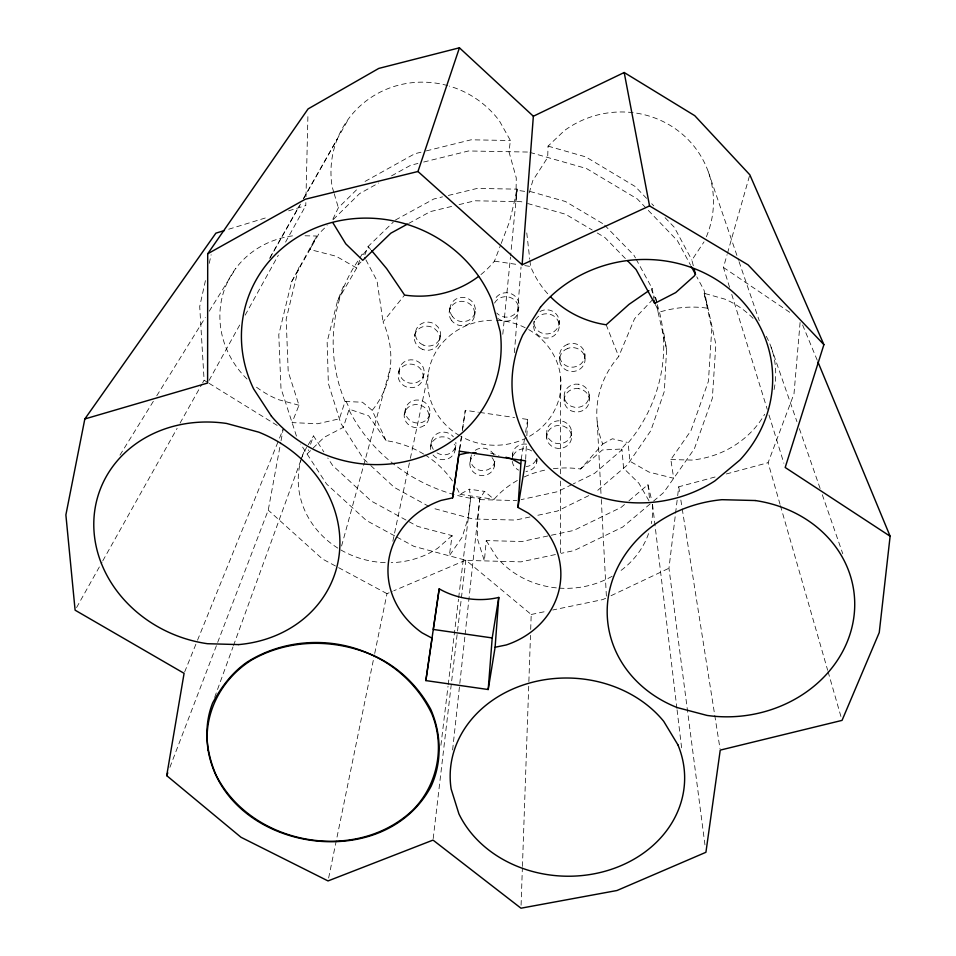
<?xml version="1.0" encoding="UTF-8"?>
<svg xmlns="http://www.w3.org/2000/svg" width="956" height="956" viewBox="0 0 956 956"><rect width="100%" height="100%" fill="white"/><g stroke="black" fill="none" stroke-linecap="round" stroke-linejoin="round"><path stroke-width="0.72" stroke-dasharray="4.78 3.58" d="M559.69 360.878L559.702 356.6M560.395 552.747L560.491 479.793M560.503 473.829L560.646 377.034M559.164 324.67L559.188 320.607M624.483 504.541L621.137 507.373L573.755 530.437L521.964 541.514L486.269 540.582L484.357 560.897L477.534 539.076L477.689 519.096L479.804 498.685L484.561 491.396L494.049 499.307A91.441 82.061 0.6 0 1 517.59 480.33M471.392 454.817L469.934 462.489A12.356 11.329 6.3 0 0 480.45 475.443A12.356 11.329 6.3 0 0 494.383 466.05L494.419 463.086A12.356 11.329 6.3 0 0 492.029 457.601M494.383 466.05L494.873 458.235M448.328 195.442L477.235 188.404L517.124 189.157L510.612 255.575M546.712 438.171L546.892 430.463M285.569 242.107L305.777 205.564L305.848 202.6M305.992 196.649L307.975 113.37M536.77 461.987L536.89 458.342M706.365 236.765A94.142 91.202 -19.2 0 0 677.661 130.446A94.142 91.202 -19.2 0 0 564.399 130.59L548.063 146.125L547.68 157.465L532.874 180.445L528.525 195.227M521.08 905.213L522.37 867.94M522.43 866.447L528.823 683.062M528.871 681.568L530.484 635.346M530.688 629.383L531.213 614.481L465.835 560.12L393.788 590.772M533.759 324.108L533.89 321.407M525.657 459.37L526.481 443.106M526.852 435.709L527.664 419.445L520.411 418.381M657.238 304.606C672.642 351.832 659.736 405.201 628.14 442.879L629.885 461.234L648.981 472.073L673.693 478.287L670.837 459.561L690.973 430.642L708.42 381.277L711.802 328.505L704.13 293.301L724.911 299.144A90.641 84.116 -11.9 0 1 754.404 319.758M663.834 333.393L666.595 349.322L664.36 391.267L650.821 430.702L627.22 465.106L595.325 492.412M512.273 458.414L512.607 453.574M497.921 318.503A12.846 12.249 5.5 0 0 517.638 313.915L518.857 306.864A12.751 12.177 5.5 0 0 494.515 300.088M514.412 352.656L521.032 267.011M800.088 322.471L793.994 393.848L768.098 462.692L780.012 504.218M517.124 189.157L515.893 201.573L516.276 177.971L508.962 151.705L510.408 140.508L499.402 120.886A94.238 91.645 30.6 0 0 449.344 86.088M502.796 334.265L510.468 257.068M452.618 749.946L464.927 636.134M465.082 634.665L479.804 498.685L470.758 497.371L469.336 489.185L484.561 491.396M433.199 838.615L465.835 560.12M704.966 844.889L668.961 568.246L677.505 497.168M677.685 495.686L678.748 486.795L717.657 476.303M458.677 597.715L470.758 497.371L468.141 517.71L462.334 536.878L449.308 555.818L452.092 535.623L417.617 526.386L407.304 520.745M440.919 745.274L448.017 686.253M448.197 684.771L458.498 599.185M459.621 449.738L461.509 436.593M462.357 430.762L465.297 410.315L478.359 412.227M459.633 449.081L461.521 436.163M462.573 428.981L465.297 410.315M455.08 450.061L455.809 445.293M474.63 315.408L475.24 311.405M521.163 459.513L524.414 439.485M525.573 432.327L527.664 419.445M169.905 767.31L268.242 510.146L280.789 442.138M281.052 440.692L283.191 429.113L278.71 440.154M430.559 446.488L431.443 441.732M428.969 417.951L429.865 413.351M449.26 311.668L450.049 307.689M328.625 878.014L374.417 654.908M374.716 653.45L386.989 593.664L392.426 591.346M439.664 340.109L440.513 335.962M392.856 541.216L410.064 459.8M410.375 458.342L428.204 374.011M423.126 377.751A12.619 11.783 14.1 0 0 415.37 365.096L412.179 364.224A12.619 11.783 14.1 0 0 398.162 374.083A12.619 11.783 14.1 0 0 409.108 387.598L412.383 387.67A12.619 11.783 14.1 0 0 423.126 377.751L424.07 373.402A12.536 11.711 14.2 0 0 416.374 360.806L413.207 359.934A12.536 11.711 14.2 0 0 399.285 369.745L398.15 374.119M205.421 280.634L199.708 306.529L204.106 380.237L202.648 382.842M209.221 263.366L211.133 254.738M404.245 414.33L405.32 409.765M305.024 235.785L316.639 236.024L291.568 281.829L278.782 334.672L280.98 388.303L297.436 439.139M298.702 267.584L286.167 319.232L288.21 371.669L298.977 405.236L292.082 422.612L317.762 423.735L339.38 418.812L345.08 401.496C325.554 355.548 329.868 300.065 359.169 259.207M414.462 336.404L415.478 332.282M343.455 286.179L337.552 300.877L327.143 341.77L328.362 383.511L340.79 423.293L363.292 458.617L369.697 464.568M341.579 546.007L390.191 368.442M729.571 287.302L723.441 267.441L727.098 254.607M727.492 253.185L749.408 176.203M469.934 462.489L470.782 459.645A12.356 11.329 6.3 0 1 474.714 455.068M518.857 306.864L517.937 309.911A12.751 12.177 5.5 0 1 496.75 313.018M423.675 454.064A91.657 82.347 12.4 0 0 386.045 440.632L368.669 415.824L349.836 409.383L348.94 409.849L343.359 427.344L324.168 437.322L307.079 453.969L308.561 449.81M310.557 444.253L313.532 435.924L323.833 451.877M214.658 697.378L232.989 646.961M233.503 645.551L300.698 460.696M301.212 459.298L303.757 452.296L307.509 445.998M480.928 274.587A99.591 96.365 27.3 0 0 494.455 261.131L500.681 244.844M501.195 243.481L509.512 221.768L517.112 190.256L526.864 191.702M364.881 254.798L368.06 246.54L393.298 222.091M359.683 260.402L356.719 268.015L336.118 256.232L309.935 249.516L316.639 236.024M184.651 671.96L196.96 641.596M197.522 640.221L278.148 441.529M553.357 468.715A91.441 82.061 0.6 0 1 580.543 469.002L602.758 444.038A95.612 88 -10.9 0 1 618.711 356.528L634.533 318.754L654.513 297.651L655.577 297.412L656.903 303.171M332.831 219.271L338.376 207.739L357.879 188.511M209.053 380.44L240.087 324.323M245.142 315.193L278.351 255.156M76.564 607.586L102.065 562.116M102.794 560.814L177.135 428.312M180.051 423.114L201.919 384.133M270.058 257.523L299.288 205.934M303.673 198.191L348.988 118.221M269.676 258.526L300.495 204.094M303.434 198.908L337.193 139.289M291.568 281.829L319.005 233.563L327.131 225.556M359.91 257.917L362.157 254.069L365.192 258.538M337.552 300.877L359.193 263.76L360.974 262.028M308.262 444.743L313.532 435.924M119.966 455.14L153.629 400.851M156.76 395.796L205.313 317.523M209.221 311.214L235.845 268.278M535.563 319.698L536.424 318.336A12.81 12.165 0.1 0 1 554.456 316.46A12.81 12.165 0.1 0 1 556.392 333.584L553.978 335.771A12.81 12.165 0.1 0 1 538.407 335.425A12.81 12.165 0.1 0 1 534.691 321.061M693.315 265.792L691.881 260.104L704.022 241.892M363.113 254.607L368.837 247.305L368.06 246.54M386.045 440.632L372.183 410.339A96.03 88.681 23.7 0 0 383.057 321.873L404.579 295.069M580.543 469.002L602.411 449.965L621.28 449.045L627.255 442.377L628.14 442.879M333.274 219.51L359.599 193.602L378.755 182.966M452.092 535.623L437.729 548.218A87.044 79.001 12.8 0 1 391.207 562.666M621.28 449.045L621.998 449.738L594.465 473.435L573.301 483.879M628.952 500.753L647.929 484.68L651.681 500.227M650.164 503.932L622.667 527.079L574.066 550.584L561.148 553.333M653.557 501.075L663.715 492.519L694.391 448.758L712.34 398.305L715.865 344.339L704.118 290.409L696.793 276.798M365.061 181.425L414.796 153.749L424.894 151.239M391.53 175.88L410.686 165.245L417.915 163.464M395.402 220.047L433.881 198.968L442.544 196.852M456.789 488.026A91.657 82.347 12.4 0 1 459.932 494.348L469.336 489.185M408.666 223.441L430.343 211.599L453.335 206.018M602.758 444.038L612.39 438.768L627.255 442.377M636.146 259.219L652.207 288.533L651.239 289.035L654.513 297.651M571.975 484.537L557.42 491.719L521.139 499.618M588.777 495.626L557.312 511.066L535.754 515.726M605.626 598.277L602.925 599.555L552.723 610M611.015 595.719L668.961 568.246M228.735 229.213L268.684 216.952M288.652 210.822L305.777 205.564M726.309 473.973L768.098 462.692M426.34 150.881L471.081 139.803L510.408 140.508M423.699 162.03L468.536 150.964L528.704 152.064M459.083 204.62L474.893 200.784L521.151 201.68L524.952 202.756M345.08 401.496L362.432 402.213L372.183 410.339M530.006 516.969L515.631 520.076L472.826 518.977L431.526 507.851M555.412 554.552L520.96 561.865L466.516 560.419L413.936 546.366L395.927 536.567M531.213 614.481L546.987 611.195M670.837 459.561L691.821 460.075A90.641 84.116 -11.9 0 0 764.669 414.259M479.793 499.63L516.778 500.562M479.804 412.442L514.615 417.533M459.932 494.348L494.049 499.307M494.455 261.131L519.024 264.764M524.808 265.625L530.592 266.473A99.484 95.875 -16.2 0 0 548.517 294.651M470.483 498.267C419.098 489.341 372.517 456.681 348.94 409.849M490.595 453.096L498.96 455.379M298.977 405.236L278.578 399.692A91.023 84.726 24.8 0 1 254.702 385.794M530.006 191.451L565.486 201.513L603.678 224.17M527.616 203.509L565.594 214.252L592.182 229.978M548.063 146.125L585.789 156.892L635.262 186.551L646.567 198.358M530.066 152.446L586.47 168.519L637.317 198.944L677.457 240.757L690.614 265.278M386.989 593.664L322.507 559.021L268.242 510.146M394.637 535.862L366.327 520.458L326.617 484.059L300.65 444.086M406.013 520.04L371.215 501.016L332.545 465.381L327.789 458.008M428.945 506.441L394.231 487.357L370.761 465.56M597.249 232.977L604.849 237.47L625.642 258.801M204.106 380.237L207.87 382.567M209.125 383.344L278.16 426.018M723.441 267.441L791.795 313.711M604.694 225.21L634.055 255.395L635.453 257.953M651.717 203.736L653.773 205.875M665.077 217.681L674.338 227.337L691.881 260.104M368.837 247.305L370.713 249.552M486.269 540.582L496.26 556.691A86.853 78.751 0.3 0 0 556.619 587.904M648.993 500.813L638.859 483.21L623.575 468.237L621.998 449.738M655.266 304.486L657.047 307.724L666.595 349.322M365.897 259.841L377.023 280.777L383.057 321.873M346.084 401.269L349.836 409.383M802.61 324.98L817.392 360.639M606.188 324.777L618.711 356.528M771.11 347.171L796.946 421.656M799.383 428.682L820.344 489.114M822.303 494.742L842.774 553.763M708.3 171.793L738.594 260.331M739.072 261.729L759.279 320.762M731.758 294.4L767.238 409.311M768.983 414.988L783.872 463.23M333.799 192.323L332.126 186.719A94.238 91.645 30.6 0 1 447.922 85.67M334.218 193.721L338.376 207.739M780.419 505.64L827.669 670.275M828.075 671.71L841.22 717.514M512.225 461.378L513.014 464.258A12.38 11.376 3 0 0 518.63 470.125M704.13 293.301L708.026 308.31C691.439 305.645 674.243 307.521 658.134 312.493L656.748 304.271M655.577 297.412L656.509 302.897M652.207 288.533L654 299.359M678.748 486.795L679.907 494.156M680.839 500.036L681.998 507.397M682.226 508.867L720.011 748.644M652.542 504.541L676.896 708.36M677.075 709.842L681.831 749.719M647.929 484.68L649.817 500.968M526.768 232.929L529.755 259.184M529.923 260.641L530.592 266.473M597.225 421.919L601.216 497.98M601.288 499.474L606.391 596.425M589.123 394.541L589.314 399.046M584.845 354.055L585 358.321M571.461 431.048L571.533 435.769M564.219 397.015L564.243 401.532M528.68 329.605A66.717 62.463 6 0 1 527.796 437.227M526.541 437.884A66.717 62.463 6 0 1 460.756 436.295M459.513 435.589A66.717 62.463 6 0 1 430.26 364.666A66.717 62.463 6 0 1 494.969 320.248M496.463 320.296A66.717 62.463 6 0 1 527.401 328.888M424.07 373.378A12.536 11.711 14.2 0 1 413.398 383.248L410.148 383.177A12.536 11.711 14.2 0 1 399.285 369.745M536.041 459.955A12.297 11.317 3 0 1 526.159 466.576M512.559 456.526A12.297 11.317 3 0 1 526.601 444.146M437.047 452.905A12.309 11.329 9.5 0 0 453.359 450.646L454.972 448.125A12.309 11.329 9.5 0 0 455.809 442.317M433.283 449.356A12.309 11.329 9.5 0 1 433.857 436.354L436.115 434.299A12.309 11.329 9.5 0 1 453.383 436.82M539.925 311.536A12.727 12.093 0 0 1 556.105 313.915A12.727 12.093 0 0 1 556.428 329.473L554.026 331.648A12.727 12.093 0 0 1 540.403 332.461A12.727 12.093 0 0 1 533.842 321.096M494.838 461.186A12.273 11.269 6.3 0 1 480.999 470.519A12.273 11.269 6.3 0 1 470.555 457.637M475.299 450.264A12.273 11.269 6.3 0 1 493.631 454.459M433.032 454.972A12.392 11.4 9.5 0 0 452.63 455.462L454.243 452.917A12.392 11.4 9.5 0 0 454.255 444.182M430.57 449.463A12.392 11.4 9.5 0 1 432.984 441.075L435.267 439.019A12.392 11.4 9.5 0 1 450.36 439.378M536.842 459.011A12.38 11.376 3 0 1 525.92 471.487M513.157 455.558A12.38 11.376 3 0 1 532.253 451.328M494.527 303.064A12.846 12.249 5.5 0 1 509.883 297.34A12.846 12.249 5.5 0 1 518.558 310.843M424.882 454.805A91.657 82.347 12.4 0 1 453.048 481.884M524.235 476.948A91.441 82.061 0.6 0 1 547.68 469.575M247.03 379.03A91.023 84.726 24.8 0 1 223.967 290.875A91.023 84.726 24.8 0 1 294.854 235.582M385.244 562.654A87.044 79.001 12.8 0 1 301.702 457.852M302.168 456.442A87.044 79.001 12.8 0 1 303.757 452.296M648.574 533.591A86.853 78.751 0.3 0 1 618.245 572.429M612.151 576.253A86.853 78.751 0.3 0 1 558.101 588.036M652.494 504.517A86.853 78.751 0.3 0 1 651.299 523.625M766.27 336.309A90.641 84.116 -11.9 0 1 773.786 390.885M567.756 344.196L564.841 345.702A12.643 11.902 -2.4 0 0 560.467 359.599A12.643 11.902 -2.4 0 0 573.552 367.128L576.755 366.411A12.643 11.902 -2.4 0 0 584.08 351.007A12.643 11.902 -2.4 0 0 567.756 344.196M425.181 420.867L422.397 422.301A12.416 11.496 12.3 0 1 406.204 415.669A12.416 11.496 12.3 0 1 412.765 400.767L415.896 400.062A12.416 11.496 12.3 0 1 428.993 407.387A12.416 11.496 12.3 0 1 425.181 420.867M567.792 348.402L564.865 349.908A12.727 11.974 -2.3 0 0 560.455 363.889A12.727 11.974 -2.3 0 0 573.636 371.478L576.85 370.749A12.727 11.974 -2.3 0 0 584.236 355.25A12.727 11.974 -2.3 0 0 567.792 348.402M424.249 425.504L421.441 426.938A12.5 11.556 12.3 0 1 405.141 420.27A12.5 11.556 12.3 0 1 411.749 405.284L414.892 404.579A12.5 11.556 12.3 0 1 428.085 411.952A12.5 11.556 12.3 0 1 424.249 425.504M578.679 384.216L575.404 384.145A12.512 11.675 -2 0 0 564.315 393.944A12.512 11.675 -2 0 0 571.557 406.42L574.676 407.28A12.512 11.675 -2 0 0 589.027 397.553A12.512 11.675 -2 0 0 578.679 384.216M578.798 388.662L575.5 388.578A12.607 11.735 -1.9 0 0 564.339 398.437A12.607 11.735 -1.9 0 0 571.616 410.996L574.759 411.857A12.607 11.735 -1.9 0 0 589.219 402.082A12.607 11.735 -1.9 0 0 578.798 388.662M566.944 423.329L564.171 421.751A12.392 11.46 0.1 0 0 549.497 425.014A12.392 11.46 0.1 0 0 549.126 438.983L551.349 441.134A12.392 11.46 0.1 0 0 568.772 439.425A12.392 11.46 0.1 0 0 566.944 423.329M423.233 345.056L420.377 343.431A12.655 11.938 14.2 0 1 417.963 326.57A12.655 11.938 14.2 0 1 435.649 324.765L437.991 327.036A12.655 11.938 14.2 0 1 438.039 341.603A12.655 11.938 14.2 0 1 423.233 345.056M566.98 427.989L564.195 426.412A12.476 11.52 0.1 0 0 549.413 429.686A12.476 11.52 0.1 0 0 549.043 443.727L551.289 445.902A12.476 11.52 0.1 0 0 568.82 444.193A12.476 11.52 0.1 0 0 566.98 427.989M422.265 349.251L419.397 347.625A12.739 12.01 14.1 0 1 416.959 330.656A12.739 12.01 14.1 0 1 434.765 328.84L437.119 331.123A12.739 12.01 14.1 0 1 437.179 345.785A12.739 12.01 14.1 0 1 422.265 349.251M452.558 316.699L450.909 313.938A12.727 12.117 11.2 0 1 457.828 298.2A12.727 12.117 11.2 0 1 474.415 305.155L475.263 308.238A12.727 12.117 11.2 0 1 467.472 320.834A12.727 12.117 11.2 0 1 452.558 316.699M451.794 320.738L450.121 317.942A12.822 12.189 11.2 0 1 457.099 302.12A12.822 12.189 11.2 0 1 473.806 309.111L474.654 312.218A12.822 12.189 11.2 0 1 466.803 324.885A12.822 12.189 11.2 0 1 451.794 320.738"/><path stroke-width="1.43" d="M890.12 536.232L785.187 467.484L823.893 344.662L748.082 264.872L649.554 205.91L522.119 264.788L533.352 116.238L459.43 47.8L378.779 68.414L308.083 108.912L207.703 253.782L207.607 383.045L84.833 418.955L65.88 514.902L75.106 610.179L184.09 673.335L166.714 775.639L240.984 837.265L328.028 880.93L433.032 840.097L520.972 908.2L616.978 890.514L705.922 852.286L720.238 750.113L842.045 720.382L879.245 632.549L890.12 536.232L817.954 362.013M495.112 647.248L498.781 597.428C478.92 602.137 456.896 599.006 439.198 588.824L425.85 680.588L488.205 689.527L495.112 647.248L506.25 644.965A86.542 77.197 6 0 0 528.19 513.073L517.973 507.409L521.163 459.513M488.205 689.527L492.209 637.939L498.781 597.428M425.85 680.588L432.052 638.178L422.086 632.848A86.542 77.197 6 0 1 388.662 560.814A86.542 77.197 6 0 1 441.075 500.418L452.57 497.897L458.796 454.817L468.894 452.57M439.198 588.824L433.259 629.442L492.209 637.939M452.57 497.897L459.43 450.515M517.973 507.409L525.585 460.852L459.406 451.196M207.703 253.782L305.275 199.242L417.963 171.494L459.43 47.8M166.714 775.639L167.778 772.866M84.833 418.955L215.889 233.156L224.445 230.527M694.032 268.636L695.466 274.324L694.199 276.057L675.713 292.584L654.681 303.411L636.039 269.473L627.722 260.94M648.885 290.66L628.976 304.402L606.188 324.777A99.484 95.875 -16.2 0 1 550.537 296.778M407.399 224.134L390.825 233.192L362.766 260.307L345.761 243.828L332.855 222.688M533.352 116.238L624.196 72.513L694.761 115.688L749.815 174.781L823.893 344.662M473.232 452.678L476.124 452.75M505.927 457.267L511.496 458.784L520.458 463.815M417.963 171.494L522.119 264.788M371.657 250.663L386.654 268.624L404.579 295.069A99.591 96.365 27.3 0 0 478.621 276.392M691.308 266.569L695.466 274.324M624.196 72.513L649.554 205.91M654.227 300.71L654.681 303.411M208.085 749.994C225.222 850.446 382.914 877.01 431.168 786.202C442.281 761.633 441.349 733.909 430.821 709.436C417.33 684.699 396.131 664.563 369.876 654.035C330.824 636.122 282.713 639.182 246.493 662.508C231.543 673.144 221.278 687.113 212.626 702.971C203.317 726.668 206.102 752.169 216.14 775.208C251.32 844.781 355.238 864.069 412.335 810.533C437.573 785.581 445.388 746.767 431.873 713.953C419.23 687.221 396.991 665.854 369.876 654.035C332.114 638.56 287.947 639.337 252.145 659.712C221.565 678.449 202.517 714.013 208.085 749.994M540.475 307.175L522.729 335.078A130.518 121.532 -8.2 0 0 558.89 476.231A130.518 121.532 -8.2 0 0 714.837 480.952L739.956 459.979A130.518 121.532 -8.2 0 0 726.202 286.442A130.518 121.532 -8.2 0 0 540.475 307.175M755.18 500.526L722.007 499.689A124.017 108.602 -7.3 0 0 609.366 591.178A124.017 108.602 -7.3 0 0 677.218 707.571L707.034 715.423A124.017 108.602 -7.3 0 0 852.37 625.511A124.017 108.602 -7.3 0 0 755.18 500.526M238.642 644.595L207.452 643.711A124.71 109.701 19.9 0 1 94.154 515.81A124.71 109.701 19.9 0 1 226.536 423.448L258.813 432.172A124.71 109.701 19.9 0 1 339.464 552.126A124.71 109.701 19.9 0 1 238.642 644.595M271.456 416.254L253.603 388.877A130.745 122.332 19 0 1 319.507 226.417A130.745 122.332 19 0 1 491.743 299.993L500.251 331.768A130.745 122.332 19 0 1 422.648 456.478A130.745 122.332 19 0 1 271.456 416.254M677.9 744.82L663.715 721.338A117.253 99.089 1.5 0 0 525.202 684.341A117.253 99.089 1.5 0 0 451.148 789.047L458.916 813.879A117.253 99.089 1.5 0 0 609.259 870.008A117.253 99.089 1.5 0 0 677.9 744.82"/></g></svg>
